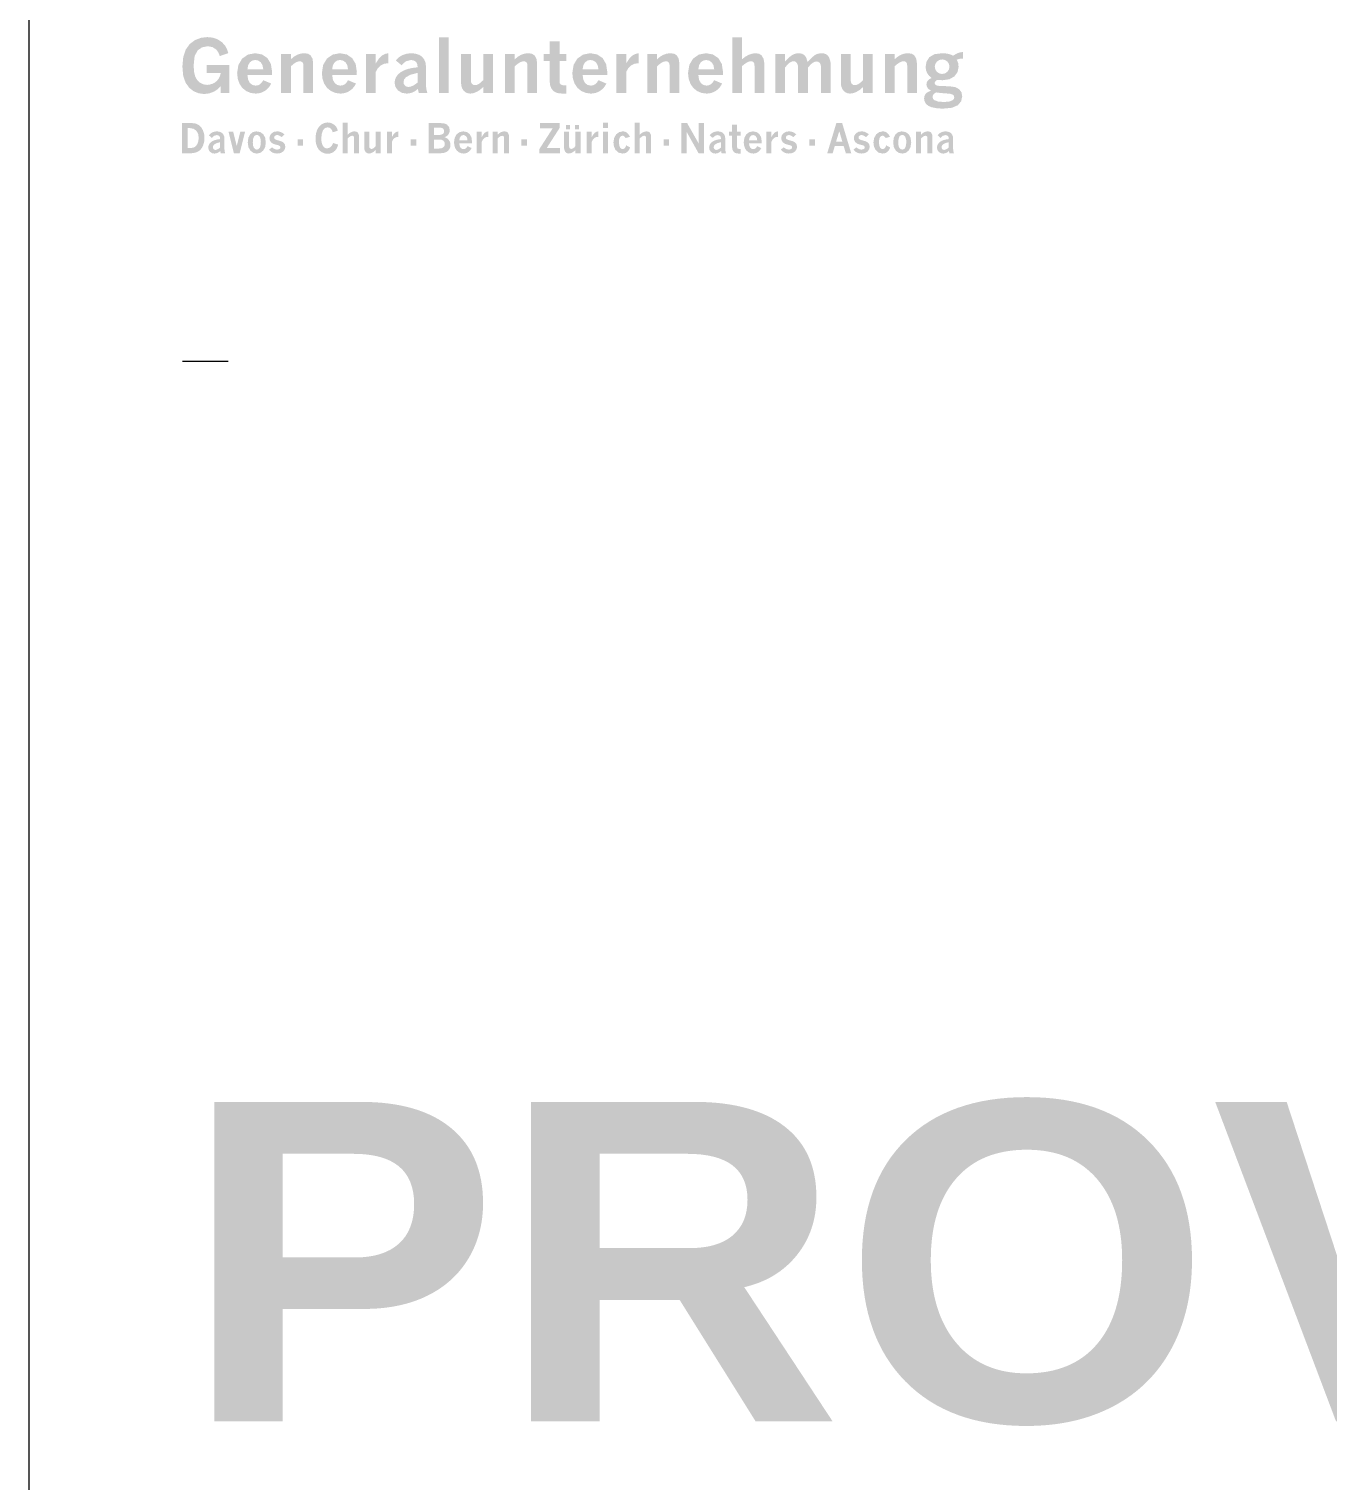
# Model space of a CAD drawing. Header units: metres. Extents: x 2.1 to 55.1, y 135.2 to 164.9.
# Drawn here: x 13.051 to 16.608, y 156.975 to 160.95 of the extents above; entities that cross this region are included whole.
import ezdxf

# ---------------------------------------------------------------- set-up
doc = ezdxf.new("R2010")
doc.units = ezdxf.units.M
doc.linetypes.add('AUSGEZOGEN', pattern=[0])
doc.linetypes.add('VERDECKT', pattern=[9.525, 6.35, -3.175])
doc.layers.add('XR$1$Hilfskonstruktion', color=180, linetype='VERDECKT', lineweight=13)
doc.layers.add('XR$1$Plankopf', color=7, linetype='AUSGEZOGEN', lineweight=13)
doc.styles.add('Arial Black', font='ariblk.ttf')

# ---------------------------------------------------------------- blocks, each defined once
blk = doc.blocks.new('COMPLEXOBJECT_17')
at = {"layer": 'XR$1$Plankopf', "lineweight": 13, "true_color": 0x000000, "transparency": 33554687}
h = blk.add_hatch(color=18, dxfattribs=at)
h.paths.add_polyline_path([(13.67, 160.8839), (13.6504, 160.8802), (13.6346, 160.8692), (13.6243, 160.852), (13.6208, 160.8298), (13.6224, 160.8143), (13.6272, 160.8004), (13.635, 160.7888), (13.6457, 160.7803), (13.6581, 160.7751), (13.6712, 160.7734), (13.6779, 160.7738), (13.6844, 160.7751), (13.6906, 160.7774), (13.6966, 160.7806), (13.7023, 160.7849), (13.7074, 160.7901), (13.7106, 160.7947), (13.7142, 160.8008), (13.6923, 160.8101), (13.6883, 160.8037), (13.6836, 160.799), (13.678, 160.7962), (13.6714, 160.7952), (13.6628, 160.797), (13.6558, 160.8023), (13.651, 160.8112), (13.6491, 160.8239), (13.7162, 160.8239), (13.7165, 160.8292), (13.7165, 160.8331), (13.7133, 160.8544), (13.7038, 160.8705), (13.689, 160.8805)])
h.paths.add_polyline_path([(13.7968, 160.8611), (13.7999, 160.859), (13.8018, 160.8553), (13.8024, 160.8496), (13.8024, 160.7751), (13.829, 160.7751), (13.829, 160.8565), (13.8273, 160.8687), (13.822, 160.878), (13.8151, 160.8824), (13.8048, 160.8839), (13.7945, 160.8828), (13.7852, 160.8796), (13.7765, 160.8745), (13.7681, 160.8674), (13.7681, 160.882), (13.7413, 160.882), (13.7413, 160.7751), (13.7681, 160.7751), (13.7681, 160.8482), (13.7759, 160.8549), (13.7822, 160.859), (13.7876, 160.8611), (13.7927, 160.8618)])
h.paths.add_polyline_path([(13.9157, 160.799), (13.9101, 160.7962), (13.9035, 160.7952), (13.8949, 160.797), (13.8879, 160.8023), (13.8831, 160.8112), (13.8811, 160.8239), (13.9483, 160.8239), (13.9485, 160.8292), (13.9486, 160.8331), (13.9454, 160.8544), (13.9359, 160.8705), (13.9211, 160.8805), (13.9021, 160.8839), (13.8825, 160.8802), (13.8667, 160.8692), (13.8564, 160.852), (13.8529, 160.8298), (13.8545, 160.8143), (13.8593, 160.8004), (13.8671, 160.7888), (13.8778, 160.7803), (13.8902, 160.7751), (13.9033, 160.7734), (13.91, 160.7738), (13.9165, 160.7751), (13.9227, 160.7774), (13.9287, 160.7806), (13.9344, 160.7849), (13.9395, 160.7901), (13.9427, 160.7947), (13.9463, 160.8008), (13.9244, 160.8101), (13.9204, 160.8037)])
h.paths.add_polyline_path([(14.0138, 160.8503), (14.0229, 160.8549), (14.0325, 160.8564), (14.0349, 160.8564), (14.0349, 160.8839), (14.0258, 160.882), (14.0175, 160.8775), (14.0093, 160.8693), (14.0005, 160.8564), (14.0005, 160.882), (13.9736, 160.882), (13.9736, 160.7751), (14.0005, 160.7751), (14.0005, 160.8328), (14.0061, 160.8428)])
h.paths.add_polyline_path([(14.0563, 160.8189), (14.0531, 160.8111), (14.052, 160.8029), (14.0543, 160.7916), (14.0613, 160.782), (14.0718, 160.7755), (14.0849, 160.7733), (14.093, 160.7741), (14.1009, 160.7765), (14.1085, 160.7805), (14.1158, 160.7861), (14.1168, 160.7806), (14.1183, 160.7751), (14.1417, 160.7751), (14.1404, 160.7797), (14.1391, 160.7857), (14.1383, 160.7919), (14.138, 160.7971), (14.138, 160.8469), (14.1367, 160.8582), (14.1327, 160.8674), (14.1269, 160.8745), (14.1202, 160.8792), (14.1095, 160.8827), (14.0973, 160.8839), (14.0852, 160.8826), (14.0738, 160.8789), (14.0636, 160.8728), (14.055, 160.8645), (14.0709, 160.851), (14.0826, 160.8617), (14.0968, 160.8652), (14.1027, 160.8646), (14.1076, 160.8626), (14.1113, 160.8594), (14.1137, 160.8552), (14.1146, 160.8513), (14.1149, 160.8454), (14.1006, 160.8435), (14.0895, 160.8411), (14.0781, 160.8371), (14.0688, 160.832), (14.0615, 160.8259)])
h.paths.add_polyline_path([(14.2004, 160.7751), (14.2004, 160.9274), (14.1736, 160.9274), (14.1736, 160.7751)])
h.paths.add_polyline_path([(14.261, 160.8087), (14.261, 160.882), (14.2339, 160.882), (14.2339, 160.8033), (14.2348, 160.7941), (14.2376, 160.7864), (14.2419, 160.7805), (14.2471, 160.7765), (14.2531, 160.7741), (14.2594, 160.7734), (14.2671, 160.7744), (14.276, 160.7776), (14.2854, 160.7832), (14.2946, 160.7912), (14.2946, 160.7751), (14.3215, 160.7751), (14.3215, 160.882), (14.2946, 160.882), (14.2946, 160.8101), (14.2877, 160.8035), (14.282, 160.7994), (14.2769, 160.7972), (14.2719, 160.7965), (14.2676, 160.7973), (14.2641, 160.7998), (14.2617, 160.8037)])
h.paths.add_polyline_path([(14.41, 160.8611), (14.4131, 160.859), (14.415, 160.8553), (14.4156, 160.8496), (14.4156, 160.7751), (14.4422, 160.7751), (14.4422, 160.8565), (14.4405, 160.8687), (14.4352, 160.878), (14.4283, 160.8824), (14.418, 160.8839), (14.4077, 160.8828), (14.3984, 160.8796), (14.3897, 160.8745), (14.3812, 160.8674), (14.3812, 160.882), (14.3545, 160.882), (14.3545, 160.7751), (14.3812, 160.7751), (14.3812, 160.8482), (14.3891, 160.8549), (14.3954, 160.859), (14.4008, 160.8611), (14.4059, 160.8618)])
h.paths.add_polyline_path([(14.4768, 160.9165), (14.4768, 160.882), (14.4606, 160.882), (14.4606, 160.8626), (14.4768, 160.8626), (14.4768, 160.8055), (14.4779, 160.7961), (14.4812, 160.7878), (14.4863, 160.7811), (14.4929, 160.7766), (14.5016, 160.7741), (14.5128, 160.7733), (14.5154, 160.7733), (14.5222, 160.7735), (14.5222, 160.7955), (14.5124, 160.7964), (14.5069, 160.7984), (14.5044, 160.8014), (14.5036, 160.8055), (14.5036, 160.8626), (14.5222, 160.8626), (14.5222, 160.882), (14.5036, 160.882), (14.5036, 160.9165)])
h.paths.add_polyline_path([(14.5636, 160.7803), (14.576, 160.7751), (14.5891, 160.7734), (14.5958, 160.7738), (14.6023, 160.7751), (14.6085, 160.7774), (14.6145, 160.7806), (14.6202, 160.7849), (14.6253, 160.7901), (14.6285, 160.7947), (14.6321, 160.8008), (14.6102, 160.8101), (14.6062, 160.8037), (14.6015, 160.799), (14.5959, 160.7962), (14.5893, 160.7952), (14.5806, 160.797), (14.5736, 160.8023), (14.5689, 160.8112), (14.5669, 160.8239), (14.6341, 160.8239), (14.6343, 160.8292), (14.6344, 160.8331), (14.6312, 160.8544), (14.6217, 160.8705), (14.6069, 160.8805), (14.5879, 160.8839), (14.5683, 160.8802), (14.5525, 160.8692), (14.5422, 160.852), (14.5387, 160.8298), (14.5403, 160.8143), (14.5451, 160.8004), (14.5529, 160.7888)])
h.paths.add_polyline_path([(14.6996, 160.8503), (14.7087, 160.8549), (14.7183, 160.8564), (14.7207, 160.8564), (14.7207, 160.8839), (14.7116, 160.882), (14.7033, 160.8775), (14.6951, 160.8693), (14.6863, 160.8564), (14.6863, 160.882), (14.6594, 160.882), (14.6594, 160.7751), (14.6863, 160.7751), (14.6863, 160.8328), (14.6919, 160.8428)])
h.paths.add_polyline_path([(14.8051, 160.8496), (14.8051, 160.7751), (14.8317, 160.7751), (14.8317, 160.8565), (14.83, 160.8687), (14.8248, 160.878), (14.8178, 160.8824), (14.8075, 160.8839), (14.7973, 160.8828), (14.788, 160.8796), (14.7792, 160.8745), (14.7708, 160.8674), (14.7708, 160.882), (14.744, 160.882), (14.744, 160.7751), (14.7708, 160.7751), (14.7708, 160.8482), (14.7787, 160.8549), (14.785, 160.859), (14.7903, 160.8611), (14.7954, 160.8618), (14.7996, 160.8611), (14.8026, 160.859), (14.8045, 160.8553)])
h.paths.add_polyline_path([(14.9127, 160.7738), (14.9192, 160.7751), (14.9254, 160.7774), (14.9314, 160.7806), (14.9371, 160.7849), (14.9422, 160.7901), (14.9454, 160.7947), (14.949, 160.8008), (14.9272, 160.8101), (14.9231, 160.8037), (14.9184, 160.799), (14.9128, 160.7962), (14.9062, 160.7952), (14.8976, 160.797), (14.8906, 160.8023), (14.8858, 160.8112), (14.8839, 160.8239), (14.951, 160.8239), (14.9513, 160.8292), (14.9513, 160.8331), (14.9481, 160.8544), (14.9386, 160.8705), (14.9238, 160.8805), (14.9048, 160.8839), (14.8852, 160.8802), (14.8695, 160.8692), (14.8591, 160.852), (14.8556, 160.8298), (14.8572, 160.8143), (14.862, 160.8004), (14.8699, 160.7888), (14.8805, 160.7803), (14.8929, 160.7751), (14.906, 160.7734)])
h.paths.add_polyline_path([(15.032, 160.8613), (15.035, 160.8591), (15.037, 160.8554), (15.0376, 160.8501), (15.0376, 160.7751), (15.0644, 160.7751), (15.0644, 160.8567), (15.0626, 160.8684), (15.0571, 160.8778), (15.0504, 160.8823), (15.0408, 160.8839), (15.0316, 160.8828), (15.0223, 160.8798), (15.0129, 160.8747), (15.0035, 160.8675), (15.0035, 160.9274), (14.9767, 160.9274), (14.9767, 160.7751), (15.0035, 160.7751), (15.0035, 160.8486), (15.0107, 160.8545), (15.0172, 160.8587), (15.023, 160.8612), (15.0281, 160.862)])
h.paths.add_polyline_path([(15.1975, 160.8581), (15.2026, 160.8605), (15.2074, 160.8613), (15.2126, 160.8603), (15.2166, 160.8572), (15.2191, 160.8517), (15.2199, 160.8432), (15.2199, 160.7751), (15.2466, 160.7751), (15.2466, 160.8475), (15.2455, 160.8614), (15.2422, 160.8716), (15.2386, 160.8771), (15.2341, 160.8809), (15.2284, 160.8831), (15.2209, 160.8839), (15.212, 160.8828), (15.2042, 160.8797), (15.1953, 160.8728), (15.1829, 160.86), (15.1794, 160.8714), (15.1744, 160.8787), (15.1675, 160.8826), (15.1582, 160.8839), (15.1494, 160.8827), (15.141, 160.8791), (15.1319, 160.8722), (15.1212, 160.861), (15.1212, 160.882), (15.0943, 160.882), (15.0943, 160.7751), (15.1212, 160.7751), (15.1212, 160.8445), (15.1274, 160.8523), (15.1334, 160.8577), (15.1393, 160.861), (15.1452, 160.8621), (15.1497, 160.8609), (15.1536, 160.8575), (15.1562, 160.8513), (15.1571, 160.842), (15.1571, 160.7751), (15.1838, 160.7751), (15.1838, 160.8445), (15.1916, 160.8531)])
h.paths.add_polyline_path([(15.2741, 160.882), (15.2741, 160.8033), (15.275, 160.7941), (15.2778, 160.7864), (15.2821, 160.7805), (15.2873, 160.7765), (15.2933, 160.7741), (15.2996, 160.7734), (15.3073, 160.7744), (15.3162, 160.7776), (15.3256, 160.7832), (15.3348, 160.7912), (15.3348, 160.7751), (15.3616, 160.7751), (15.3616, 160.882), (15.3348, 160.882), (15.3348, 160.8101), (15.3279, 160.8035), (15.3222, 160.7994), (15.3171, 160.7972), (15.3121, 160.7965), (15.3078, 160.7973), (15.3043, 160.7998), (15.3019, 160.8037), (15.3012, 160.8087), (15.3012, 160.882)])
h.paths.add_polyline_path([(15.4824, 160.8565), (15.4806, 160.8687), (15.4754, 160.878), (15.4685, 160.8824), (15.4581, 160.8839), (15.4479, 160.8828), (15.4386, 160.8796), (15.4299, 160.8745), (15.4214, 160.8674), (15.4214, 160.882), (15.3946, 160.882), (15.3946, 160.7751), (15.4214, 160.7751), (15.4214, 160.8482), (15.4293, 160.8549), (15.4356, 160.859), (15.441, 160.8611), (15.4461, 160.8618), (15.4502, 160.8611), (15.4533, 160.859), (15.4552, 160.8553), (15.4558, 160.8496), (15.4558, 160.7751), (15.4824, 160.7751)])
h.paths.add_polyline_path([(15.5165, 160.8731), (15.5088, 160.8612), (15.5062, 160.8468), (15.5072, 160.8376), (15.5104, 160.8294), (15.5156, 160.8222), (15.5228, 160.816), (15.5165, 160.8129), (15.512, 160.8088), (15.5094, 160.8039), (15.5085, 160.7986), (15.5093, 160.7933), (15.5116, 160.7888), (15.5156, 160.7848), (15.5213, 160.7813), (15.5125, 160.7779), (15.5065, 160.7731), (15.5031, 160.7671), (15.502, 160.7599), (15.5033, 160.7523), (15.507, 160.7456), (15.513, 160.7402), (15.5213, 160.7364), (15.5363, 160.7332), (15.5533, 160.7321), (15.5783, 160.7345), (15.5946, 160.7416), (15.6035, 160.7524), (15.6064, 160.7658), (15.6044, 160.7767), (15.5983, 160.7852), (15.5877, 160.791), (15.5725, 160.7933), (15.545, 160.7943), (15.5382, 160.795), (15.534, 160.7968), (15.5318, 160.7993), (15.5311, 160.8023), (15.5316, 160.8047), (15.5329, 160.807), (15.5351, 160.8091), (15.5381, 160.811), (15.5457, 160.8103), (15.5527, 160.81), (15.5713, 160.8126), (15.5851, 160.8205), (15.5937, 160.8323), (15.5965, 160.847), (15.5953, 160.8571), (15.5915, 160.866), (15.5973, 160.8683), (15.6034, 160.8691), (15.6085, 160.8691), (15.6085, 160.8869), (15.606, 160.8869), (15.6013, 160.8863), (15.5953, 160.8846), (15.5885, 160.8816), (15.5814, 160.8769), (15.5753, 160.88), (15.5683, 160.8821), (15.5603, 160.8834), (15.5514, 160.8839), (15.5304, 160.8812)])
h.paths.add_polyline_path([(13.4909, 160.9091), (13.4801, 160.8938), (13.4732, 160.8734), (13.4709, 160.8472), (13.4731, 160.8223), (13.4796, 160.8032), (13.4896, 160.7893), (13.502, 160.7796), (13.516, 160.7741), (13.5306, 160.7722), (13.5447, 160.7739), (13.5579, 160.779), (13.567, 160.7849), (13.5759, 160.7935), (13.5759, 160.7751), (13.5994, 160.7751), (13.5994, 160.8518), (13.537, 160.8518), (13.537, 160.8294), (13.5759, 160.8294), (13.5741, 160.8225), (13.5719, 160.8171), (13.5691, 160.8126), (13.5652, 160.808), (13.5599, 160.8038), (13.5533, 160.8003), (13.5459, 160.798), (13.5384, 160.7972), (13.5286, 160.7986), (13.5195, 160.8029), (13.5117, 160.8098), (13.5062, 160.8194), (13.5028, 160.8326), (13.5017, 160.8508), (13.5044, 160.8758), (13.5125, 160.8917), (13.5249, 160.9001), (13.5402, 160.903), (13.553, 160.9008), (13.5632, 160.8944), (13.5689, 160.8868), (13.5734, 160.8761), (13.5966, 160.8842), (13.5929, 160.8954), (13.5883, 160.904), (13.5794, 160.914), (13.5681, 160.9216), (13.5545, 160.9265), (13.539, 160.9281), (13.5215, 160.926), (13.5051, 160.9197)])
h.paths.add_polyline_path([(13.4978, 160.6926), (13.4701, 160.6926), (13.4701, 160.6101), (13.4954, 160.6101), (13.5022, 160.6107), (13.5086, 160.6124), (13.5143, 160.615), (13.5189, 160.6182), (13.5239, 160.6242), (13.5279, 160.6322), (13.5305, 160.6416), (13.5314, 160.6521), (13.5304, 160.6628), (13.5273, 160.6727), (13.5223, 160.6812), (13.5155, 160.6874), (13.5072, 160.6913)])
h.paths.add_polyline_path([(13.5478, 160.6639), (13.5433, 160.6593), (13.5515, 160.6519), (13.5576, 160.6577), (13.5649, 160.6597), (13.5679, 160.6593), (13.5704, 160.6582), (13.5723, 160.6565), (13.5735, 160.6542), (13.574, 160.652), (13.5741, 160.6488), (13.5668, 160.6477), (13.5611, 160.6464), (13.5552, 160.6442), (13.5504, 160.6414), (13.5467, 160.6381), (13.544, 160.6342), (13.5423, 160.6299), (13.5418, 160.6254), (13.543, 160.6192), (13.5466, 160.6139), (13.552, 160.6103), (13.5587, 160.6091), (13.5629, 160.6096), (13.5669, 160.6109), (13.5708, 160.6131), (13.5746, 160.6162), (13.5751, 160.6131), (13.5759, 160.6101), (13.5879, 160.6101), (13.5872, 160.6127), (13.5866, 160.616), (13.5862, 160.6194), (13.586, 160.6222), (13.586, 160.6496), (13.5854, 160.6558), (13.5833, 160.6609), (13.5803, 160.6648), (13.5769, 160.6674), (13.5714, 160.6693), (13.5651, 160.6699), (13.5589, 160.6693), (13.553, 160.6672)])
h.paths.add_polyline_path([(13.6118, 160.6101), (13.6277, 160.6101), (13.6424, 160.6689), (13.6294, 160.6689), (13.6197, 160.6299), (13.6101, 160.6689), (13.5973, 160.6689)])
h.paths.add_polyline_path([(13.6566, 160.6621), (13.6516, 160.6526), (13.6499, 160.6398), (13.6518, 160.6264), (13.6574, 160.6168), (13.6654, 160.611), (13.6748, 160.6091), (13.6844, 160.6112), (13.6923, 160.6173), (13.6975, 160.627), (13.6993, 160.6399), (13.6975, 160.6527), (13.6923, 160.6621), (13.6841, 160.668), (13.6733, 160.6699), (13.6641, 160.668)])
h.paths.add_polyline_path([(13.7452, 160.6657), (13.7403, 160.6682), (13.7354, 160.6695), (13.7302, 160.6699), (13.7217, 160.6686), (13.715, 160.6644), (13.7107, 160.6584), (13.7093, 160.6517), (13.7104, 160.6453), (13.7137, 160.64), (13.7197, 160.6358), (13.7289, 160.633), (13.7342, 160.6317), (13.7373, 160.63), (13.7388, 160.6281), (13.7393, 160.626), (13.7387, 160.6238), (13.7371, 160.6219), (13.7343, 160.6205), (13.7304, 160.6201), (13.7269, 160.6204), (13.7236, 160.6214), (13.7202, 160.6233), (13.7163, 160.6261), (13.708, 160.6198), (13.713, 160.615), (13.7182, 160.6117), (13.7238, 160.6098), (13.7302, 160.6092), (13.7399, 160.6105), (13.747, 160.6147), (13.7513, 160.6208), (13.7528, 160.628), (13.7514, 160.6346), (13.7472, 160.6397), (13.7417, 160.6427), (13.7331, 160.6452), (13.7272, 160.647), (13.724, 160.6488), (13.7226, 160.6507), (13.7221, 160.653), (13.7227, 160.6555), (13.7244, 160.6577), (13.727, 160.6593), (13.7303, 160.6598), (13.7325, 160.6596), (13.7347, 160.659), (13.7377, 160.6574), (13.7426, 160.6544), (13.7506, 160.6616)])
h.paths.add_polyline_path([(13.7867, 160.6306), (13.8016, 160.6306), (13.8016, 160.6485), (13.7867, 160.6485)])
h.paths.add_polyline_path([(13.8355, 160.6499), (13.8365, 160.6379), (13.8396, 160.6276), (13.8447, 160.6192), (13.8518, 160.6133), (13.86, 160.6097), (13.8685, 160.6085), (13.8763, 160.6095), (13.8831, 160.6123), (13.8887, 160.6168), (13.8933, 160.6227), (13.8955, 160.6275), (13.8973, 160.6338), (13.8835, 160.638), (13.8811, 160.6324), (13.878, 160.6282), (13.8727, 160.6245), (13.8667, 160.6233), (13.8627, 160.6241), (13.859, 160.6263), (13.8558, 160.6302), (13.8533, 160.6358), (13.8518, 160.6428), (13.8513, 160.6507), (13.8524, 160.6629), (13.8557, 160.6726), (13.861, 160.6789), (13.8681, 160.6809), (13.8731, 160.6801), (13.8773, 160.6775), (13.8805, 160.6733), (13.8826, 160.6674), (13.8966, 160.6717), (13.8946, 160.6777), (13.8921, 160.6823), (13.8874, 160.6874), (13.8817, 160.6911), (13.8754, 160.6935), (13.8689, 160.6943), (13.8602, 160.693), (13.852, 160.6891), (13.8449, 160.6827), (13.8397, 160.6737), (13.8365, 160.6626)])
h.paths.add_polyline_path([(13.9362, 160.6579), (13.9381, 160.6575), (13.9397, 160.6563), (13.9407, 160.6543), (13.941, 160.6514), (13.941, 160.6101), (13.9548, 160.6101), (13.9548, 160.655), (13.9539, 160.6615), (13.9511, 160.6666), (13.9476, 160.6691), (13.9427, 160.6699), (13.9379, 160.6694), (13.9331, 160.6677), (13.9283, 160.6649), (13.9235, 160.6609), (13.9235, 160.6939), (13.9097, 160.6939), (13.9097, 160.6101), (13.9235, 160.6101), (13.9235, 160.6505), (13.9272, 160.6538), (13.9305, 160.6561), (13.9335, 160.6575)])
h.paths.add_polyline_path([(14.0517, 160.6515), (14.0564, 160.654), (14.0613, 160.6548), (14.0626, 160.6548), (14.0626, 160.6699), (14.0579, 160.6689), (14.0536, 160.6665), (14.0494, 160.662), (14.0449, 160.6548), (14.0449, 160.6689), (14.031, 160.6689), (14.031, 160.6101), (14.0449, 160.6101), (14.0449, 160.6418), (14.0478, 160.6474)])
h.paths.add_polyline_path([(13.9844, 160.6237), (13.9832, 160.6258), (13.9828, 160.6286), (13.9828, 160.6689), (13.9689, 160.6689), (13.9689, 160.6256), (13.9694, 160.6206), (13.9708, 160.6163), (13.973, 160.6131), (13.9757, 160.6109), (13.9788, 160.6096), (13.982, 160.6092), (13.986, 160.6098), (13.9905, 160.6115), (13.9954, 160.6146), (14.0001, 160.619), (14.0001, 160.6101), (14.0139, 160.6101), (14.0139, 160.6689), (14.0001, 160.6689), (14.0001, 160.6294), (13.9966, 160.6257), (13.9937, 160.6235), (13.991, 160.6223), (13.9885, 160.6219), (13.9862, 160.6224)])
h.paths.add_polyline_path([(14.0964, 160.6485), (14.0964, 160.6306), (14.1114, 160.6306), (14.1114, 160.6485)])
h.paths.add_polyline_path([(14.2046, 160.6376), (14.203, 160.6422), (14.2004, 160.6464), (14.1969, 160.6499), (14.1935, 160.6521), (14.1888, 160.6539), (14.1943, 160.6566), (14.1983, 160.6599), (14.2019, 160.6658), (14.2031, 160.673), (14.2011, 160.6821), (14.1951, 160.6888), (14.1879, 160.6917), (14.1778, 160.6926), (14.1453, 160.6926), (14.1453, 160.6101), (14.1789, 160.6101), (14.1872, 160.611), (14.1938, 160.6134), (14.1989, 160.6172), (14.2024, 160.622), (14.2045, 160.6273), (14.2051, 160.6328)])
h.paths.add_polyline_path([(14.2293, 160.6369), (14.2639, 160.6369), (14.264, 160.6399), (14.264, 160.642), (14.2624, 160.6538), (14.2575, 160.6626), (14.2499, 160.6681), (14.2401, 160.6699), (14.23, 160.6679), (14.2219, 160.6619), (14.2166, 160.6524), (14.2148, 160.6402), (14.2156, 160.6317), (14.2181, 160.624), (14.2221, 160.6176), (14.2276, 160.613), (14.234, 160.6101), (14.2407, 160.6092), (14.2442, 160.6094), (14.2475, 160.6101), (14.2507, 160.6114), (14.2538, 160.6132), (14.2567, 160.6155), (14.2594, 160.6184), (14.261, 160.6209), (14.2629, 160.6243), (14.2516, 160.6294), (14.2495, 160.6258), (14.2471, 160.6233), (14.2443, 160.6217), (14.2408, 160.6212), (14.2364, 160.6222), (14.2328, 160.6251), (14.2303, 160.63)])
h.paths.add_polyline_path([(14.3072, 160.6548), (14.3084, 160.6548), (14.3084, 160.6699), (14.3038, 160.6689), (14.2995, 160.6665), (14.2953, 160.662), (14.2908, 160.6548), (14.2908, 160.6689), (14.2769, 160.6689), (14.2769, 160.6101), (14.2908, 160.6101), (14.2908, 160.6418), (14.2936, 160.6474), (14.2976, 160.6515), (14.3022, 160.654)])
h.paths.add_polyline_path([(14.349, 160.6574), (14.3506, 160.6563), (14.3515, 160.6542), (14.3519, 160.6511), (14.3519, 160.6101), (14.3655, 160.6101), (14.3655, 160.6549), (14.3646, 160.6616), (14.362, 160.6667), (14.3584, 160.6691), (14.3531, 160.6699), (14.3478, 160.6694), (14.343, 160.6676), (14.3385, 160.6648), (14.3342, 160.6609), (14.3342, 160.6689), (14.3204, 160.6689), (14.3204, 160.6101), (14.3342, 160.6101), (14.3342, 160.6503), (14.3382, 160.654), (14.3415, 160.6563), (14.3442, 160.6574), (14.3469, 160.6578)])
h.paths.add_polyline_path([(14.4144, 160.6306), (14.4144, 160.6485), (14.3994, 160.6485), (14.3994, 160.6306)])
h.paths.add_polyline_path([(14.4851, 160.6785), (14.4483, 160.6212), (14.4483, 160.6101), (14.5052, 160.6101), (14.5052, 160.6244), (14.4687, 160.6244), (14.5043, 160.6799), (14.5043, 160.6926), (14.4501, 160.6926), (14.4501, 160.6785)])
h.paths.add_polyline_path([(14.5292, 160.6092), (14.5332, 160.6098), (14.5378, 160.6115), (14.5426, 160.6146), (14.5473, 160.619), (14.5473, 160.6101), (14.5611, 160.6101), (14.5611, 160.6689), (14.5473, 160.6689), (14.5473, 160.6294), (14.5438, 160.6257), (14.5409, 160.6235), (14.5382, 160.6223), (14.5357, 160.6219), (14.5334, 160.6224), (14.5316, 160.6237), (14.5304, 160.6258), (14.53, 160.6286), (14.53, 160.6689), (14.5161, 160.6689), (14.5161, 160.6256), (14.5166, 160.6206), (14.518, 160.6163), (14.5202, 160.6131), (14.5229, 160.6109), (14.526, 160.6096)])
h.paths.add_polyline_path([(14.5217, 160.6755), (14.5326, 160.6755), (14.5326, 160.6871), (14.5217, 160.6871)])
h.paths.add_polyline_path([(14.5566, 160.6871), (14.5458, 160.6871), (14.5458, 160.6755), (14.5566, 160.6755)])
h.paths.add_polyline_path([(14.6098, 160.6548), (14.6098, 160.6699), (14.6051, 160.6689), (14.6008, 160.6665), (14.5966, 160.662), (14.5921, 160.6548), (14.5921, 160.6689), (14.5782, 160.6689), (14.5782, 160.6101), (14.5921, 160.6101), (14.5921, 160.6418), (14.595, 160.6474), (14.5989, 160.6515), (14.6036, 160.654), (14.6085, 160.6548)])
h.paths.add_polyline_path([(14.6367, 160.6689), (14.6231, 160.6689), (14.6231, 160.6101), (14.6367, 160.6101)])
h.paths.add_polyline_path([(14.6231, 160.6939), (14.6231, 160.6791), (14.6367, 160.6791), (14.6367, 160.6939)])
h.paths.add_polyline_path([(14.6531, 160.6517), (14.6513, 160.6393), (14.6526, 160.6285), (14.6568, 160.6194), (14.6651, 160.6117), (14.6761, 160.6092), (14.6814, 160.6097), (14.686, 160.6114), (14.6898, 160.6142), (14.6931, 160.6179), (14.695, 160.6212), (14.697, 160.6259), (14.6863, 160.6317), (14.6845, 160.6271), (14.6822, 160.6239), (14.6795, 160.6221), (14.6766, 160.6215), (14.6738, 160.622), (14.6713, 160.6235), (14.6693, 160.626), (14.6679, 160.6294), (14.6668, 160.6351), (14.6664, 160.6415), (14.6671, 160.649), (14.6693, 160.6541), (14.6724, 160.6571), (14.6761, 160.6581), (14.6786, 160.6577), (14.6807, 160.6566), (14.6827, 160.6546), (14.6847, 160.6516), (14.6964, 160.6549), (14.6942, 160.6593), (14.6921, 160.6624), (14.689, 160.6656), (14.6855, 160.6679), (14.6814, 160.6694), (14.6766, 160.6699), (14.6668, 160.6678), (14.6586, 160.6615)])
h.paths.add_polyline_path([(14.7232, 160.6609), (14.7232, 160.6939), (14.7094, 160.6939), (14.7094, 160.6101), (14.7232, 160.6101), (14.7232, 160.6505), (14.7269, 160.6538), (14.7302, 160.6561), (14.7332, 160.6575), (14.7358, 160.6579), (14.7378, 160.6575), (14.7394, 160.6563), (14.7404, 160.6543), (14.7407, 160.6514), (14.7407, 160.6101), (14.7545, 160.6101), (14.7545, 160.655), (14.7536, 160.6615), (14.7508, 160.6666), (14.7473, 160.6691), (14.7424, 160.6699), (14.7376, 160.6694), (14.7328, 160.6677), (14.728, 160.6649)])
h.paths.add_polyline_path([(14.7884, 160.6306), (14.8033, 160.6306), (14.8033, 160.6485), (14.7884, 160.6485)])
h.paths.add_polyline_path([(15.1881, 160.6306), (15.203, 160.6306), (15.203, 160.6485), (15.1881, 160.6485)])
h.paths.add_polyline_path([(15.2877, 160.6101), (15.3025, 160.6101), (15.2776, 160.6926), (15.2617, 160.6926), (15.2369, 160.6101), (15.2517, 160.6101), (15.2575, 160.6295), (15.2819, 160.6295)])
h.paths.add_polyline_path([(15.3381, 160.6574), (15.3429, 160.6544), (15.3509, 160.6616), (15.3456, 160.6657), (15.3406, 160.6682), (15.3357, 160.6695), (15.3305, 160.6699), (15.322, 160.6686), (15.3154, 160.6644), (15.311, 160.6584), (15.3096, 160.6517), (15.3107, 160.6453), (15.314, 160.64), (15.32, 160.6358), (15.3292, 160.633), (15.3345, 160.6317), (15.3376, 160.63), (15.3391, 160.6281), (15.3396, 160.626), (15.339, 160.6238), (15.3374, 160.6219), (15.3346, 160.6205), (15.3307, 160.6201), (15.3273, 160.6204), (15.324, 160.6214), (15.3205, 160.6233), (15.3166, 160.6261), (15.3083, 160.6198), (15.3133, 160.615), (15.3185, 160.6117), (15.3241, 160.6098), (15.3305, 160.6092), (15.3402, 160.6105), (15.3473, 160.6147), (15.3517, 160.6208), (15.3531, 160.628), (15.3517, 160.6346), (15.3475, 160.6397), (15.342, 160.6427), (15.3334, 160.6452), (15.3275, 160.647), (15.3243, 160.6488), (15.3229, 160.6507), (15.3224, 160.653), (15.323, 160.6555), (15.3247, 160.6577), (15.3273, 160.6593), (15.3306, 160.6598), (15.3328, 160.6596), (15.335, 160.659)])
h.paths.add_polyline_path([(15.4011, 160.6656), (15.3976, 160.6679), (15.3935, 160.6694), (15.3887, 160.6699), (15.3788, 160.6678), (15.3707, 160.6615), (15.3652, 160.6517), (15.3633, 160.6393), (15.3647, 160.6285), (15.3689, 160.6194), (15.3772, 160.6117), (15.3882, 160.6092), (15.3935, 160.6097), (15.3981, 160.6114), (15.4019, 160.6142), (15.4052, 160.6179), (15.4071, 160.6212), (15.4091, 160.6259), (15.3983, 160.6317), (15.3966, 160.6271), (15.3943, 160.6239), (15.3916, 160.6221), (15.3887, 160.6215), (15.3859, 160.622), (15.3834, 160.6235), (15.3814, 160.626), (15.38, 160.6294), (15.3789, 160.6351), (15.3785, 160.6415), (15.3792, 160.649), (15.3813, 160.6541), (15.3845, 160.6571), (15.3882, 160.6581), (15.3907, 160.6577), (15.3928, 160.6566), (15.3948, 160.6546), (15.3968, 160.6516), (15.4085, 160.6549), (15.4063, 160.6593), (15.4042, 160.6624)])
h.paths.add_polyline_path([(15.4241, 160.6621), (15.4191, 160.6526), (15.4174, 160.6398), (15.4193, 160.6264), (15.4248, 160.6168), (15.4329, 160.611), (15.4423, 160.6091), (15.4519, 160.6112), (15.4598, 160.6173), (15.465, 160.627), (15.4667, 160.6399), (15.465, 160.6527), (15.4598, 160.6621), (15.4516, 160.668), (15.4408, 160.6699), (15.4316, 160.668)])
h.paths.add_polyline_path([(15.5112, 160.6511), (15.5112, 160.6101), (15.5249, 160.6101), (15.5249, 160.6549), (15.524, 160.6616), (15.5213, 160.6667), (15.5177, 160.6691), (15.5124, 160.6699), (15.5072, 160.6694), (15.5024, 160.6676), (15.4979, 160.6648), (15.4936, 160.6609), (15.4936, 160.6689), (15.4798, 160.6689), (15.4798, 160.6101), (15.4936, 160.6101), (15.4936, 160.6503), (15.4976, 160.654), (15.5008, 160.6563), (15.5036, 160.6574), (15.5062, 160.6578), (15.5084, 160.6574), (15.5099, 160.6563), (15.5109, 160.6542)])
h.paths.add_polyline_path([(15.5634, 160.6593), (15.566, 160.6582), (15.5679, 160.6565), (15.5691, 160.6542), (15.5695, 160.652), (15.5697, 160.6488), (15.5623, 160.6477), (15.5567, 160.6464), (15.5508, 160.6442), (15.546, 160.6414), (15.5422, 160.6381), (15.5395, 160.6342), (15.5379, 160.6299), (15.5373, 160.6254), (15.5385, 160.6192), (15.5421, 160.6139), (15.5475, 160.6103), (15.5543, 160.6091), (15.5584, 160.6096), (15.5625, 160.6109), (15.5664, 160.6131), (15.5701, 160.6162), (15.5707, 160.6131), (15.5714, 160.6101), (15.5835, 160.6101), (15.5828, 160.6127), (15.5822, 160.616), (15.5817, 160.6194), (15.5816, 160.6222), (15.5816, 160.6496), (15.5809, 160.6558), (15.5789, 160.6609), (15.5759, 160.6648), (15.5724, 160.6674), (15.5669, 160.6693), (15.5607, 160.6699), (15.5544, 160.6693), (15.5486, 160.6672), (15.5433, 160.6639), (15.5389, 160.6593), (15.5471, 160.6519), (15.5531, 160.6577), (15.5604, 160.6597)])
h.paths.add_polyline_path([(14.8372, 160.6101), (14.8522, 160.6101), (14.8522, 160.6677), (14.8844, 160.6101), (14.8993, 160.6101), (14.8993, 160.6926), (14.8844, 160.6926), (14.8844, 160.6373), (14.8531, 160.6926), (14.8372, 160.6926)])
h.paths.add_polyline_path([(14.942, 160.6582), (14.9439, 160.6565), (14.9451, 160.6542), (14.9455, 160.652), (14.9457, 160.6488), (14.9384, 160.6477), (14.9327, 160.6464), (14.9268, 160.6442), (14.922, 160.6414), (14.9183, 160.6381), (14.9155, 160.6342), (14.9139, 160.6299), (14.9134, 160.6254), (14.9145, 160.6192), (14.9181, 160.6139), (14.9235, 160.6103), (14.9303, 160.6091), (14.9344, 160.6096), (14.9385, 160.6109), (14.9424, 160.6131), (14.9461, 160.6162), (14.9467, 160.6131), (14.9474, 160.6101), (14.9595, 160.6101), (14.9588, 160.6127), (14.9582, 160.616), (14.9577, 160.6194), (14.9576, 160.6222), (14.9576, 160.6496), (14.9569, 160.6558), (14.9549, 160.6609), (14.9519, 160.6648), (14.9485, 160.6674), (14.943, 160.6693), (14.9367, 160.6699), (14.9304, 160.6693), (14.9246, 160.6672), (14.9193, 160.6639), (14.9149, 160.6593), (14.9231, 160.6519), (14.9291, 160.6577), (14.9364, 160.6597), (14.9395, 160.6593)])
h.paths.add_polyline_path([(14.99, 160.6879), (14.9763, 160.6879), (14.9763, 160.6689), (14.9679, 160.6689), (14.9679, 160.6582), (14.9763, 160.6582), (14.9763, 160.6269), (14.9768, 160.6217), (14.9785, 160.6171), (14.9812, 160.6134), (14.9846, 160.611), (14.989, 160.6096), (14.9948, 160.6091), (14.9961, 160.6091), (14.9996, 160.6092), (14.9996, 160.6214), (14.9946, 160.6218), (14.9918, 160.6229), (14.9905, 160.6246), (14.99, 160.6269), (14.99, 160.6582), (14.9996, 160.6582), (14.9996, 160.6689), (14.99, 160.6689)])
h.paths.add_polyline_path([(15.0273, 160.6101), (15.034, 160.6092), (15.0375, 160.6094), (15.0408, 160.6101), (15.044, 160.6114), (15.0471, 160.6132), (15.05, 160.6155), (15.0526, 160.6184), (15.0543, 160.6209), (15.0561, 160.6243), (15.0449, 160.6294), (15.0428, 160.6258), (15.0404, 160.6233), (15.0375, 160.6217), (15.0341, 160.6212), (15.0297, 160.6222), (15.0261, 160.6251), (15.0236, 160.63), (15.0226, 160.6369), (15.0572, 160.6369), (15.0573, 160.6399), (15.0573, 160.642), (15.0557, 160.6538), (15.0508, 160.6626), (15.0432, 160.6681), (15.0334, 160.6699), (15.0233, 160.6679), (15.0152, 160.6619), (15.0099, 160.6524), (15.0081, 160.6402), (15.0089, 160.6317), (15.0114, 160.624), (15.0154, 160.6176), (15.0209, 160.613)])
h.paths.add_polyline_path([(15.0841, 160.6418), (15.0869, 160.6474), (15.0909, 160.6515), (15.0955, 160.654), (15.1005, 160.6548), (15.1017, 160.6548), (15.1017, 160.6699), (15.0971, 160.6689), (15.0928, 160.6665), (15.0886, 160.662), (15.0841, 160.6548), (15.0841, 160.6689), (15.0702, 160.6689), (15.0702, 160.6101), (15.0841, 160.6101)])
h.paths.add_polyline_path([(15.1317, 160.6598), (15.1339, 160.6596), (15.1361, 160.659), (15.1392, 160.6574), (15.144, 160.6544), (15.152, 160.6616), (15.1467, 160.6657), (15.1417, 160.6682), (15.1368, 160.6695), (15.1316, 160.6699), (15.1231, 160.6686), (15.1165, 160.6644), (15.1121, 160.6584), (15.1107, 160.6517), (15.1118, 160.6453), (15.1151, 160.64), (15.1211, 160.6358), (15.1303, 160.633), (15.1356, 160.6317), (15.1387, 160.63), (15.1402, 160.6281), (15.1407, 160.626), (15.1401, 160.6238), (15.1385, 160.6219), (15.1357, 160.6205), (15.1318, 160.6201), (15.1284, 160.6204), (15.125, 160.6214), (15.1216, 160.6233), (15.1177, 160.6261), (15.1094, 160.6198), (15.1144, 160.615), (15.1196, 160.6117), (15.1252, 160.6098), (15.1316, 160.6092), (15.1413, 160.6105), (15.1484, 160.6147), (15.1527, 160.6208), (15.1542, 160.628), (15.1528, 160.6346), (15.1486, 160.6397), (15.1431, 160.6427), (15.1345, 160.6452), (15.1286, 160.647), (15.1254, 160.6488), (15.124, 160.6507), (15.1235, 160.653), (15.1241, 160.6555), (15.1258, 160.6577), (15.1284, 160.6593)])
h.paths.add_polyline_path([(15.0226, 160.6458), (15.0237, 160.6519), (15.0261, 160.6563), (15.0295, 160.6589), (15.0336, 160.6598), (15.0379, 160.6589), (15.0414, 160.6562), (15.0439, 160.6518), (15.0449, 160.6458)], flags=16)
h.paths.add_polyline_path([(14.9293, 160.6338), (14.9356, 160.6375), (14.9457, 160.6404), (14.9457, 160.6257), (14.942, 160.6228), (14.9387, 160.6208), (14.9356, 160.6196), (14.9329, 160.6191), (14.9301, 160.6197), (14.9279, 160.6213), (14.9264, 160.6236), (14.9259, 160.6266), (14.9267, 160.6304)], flags=16)
h.paths.add_polyline_path([(15.5627, 160.6208), (15.5596, 160.6196), (15.5569, 160.6191), (15.5541, 160.6197), (15.5518, 160.6213), (15.5504, 160.6236), (15.5499, 160.6266), (15.5507, 160.6304), (15.5533, 160.6338), (15.5596, 160.6375), (15.5697, 160.6404), (15.5697, 160.6257), (15.566, 160.6228)], flags=16)
h.paths.add_polyline_path([(15.4501, 160.6248), (15.4478, 160.6222), (15.4451, 160.6206), (15.4421, 160.62), (15.4379, 160.6211), (15.4344, 160.6245), (15.432, 160.6305), (15.4312, 160.6395), (15.4321, 160.6494), (15.4348, 160.6562), (15.438, 160.6591), (15.4422, 160.6601), (15.4451, 160.6596), (15.4479, 160.6579), (15.4502, 160.6552), (15.4518, 160.6511), (15.4529, 160.6464), (15.4532, 160.6412), (15.4528, 160.6345), (15.4516, 160.6284)], flags=16)
h.paths.add_polyline_path([(15.2609, 160.6415), (15.2697, 160.6703), (15.2783, 160.6415)], flags=16)
h.paths.add_polyline_path([(14.2362, 160.6589), (14.2403, 160.6598), (14.2446, 160.6589), (14.2481, 160.6562), (14.2506, 160.6518), (14.2516, 160.6458), (14.2293, 160.6458), (14.2304, 160.6519), (14.2328, 160.6563)], flags=16)
h.paths.add_polyline_path([(14.1876, 160.6704), (14.187, 160.6665), (14.1852, 160.6637), (14.181, 160.6612), (14.1762, 160.6603), (14.1602, 160.6603), (14.1602, 160.6801), (14.1758, 160.6801), (14.1811, 160.6795), (14.1848, 160.6774), (14.1869, 160.6743)], flags=16)
h.paths.add_polyline_path([(14.1602, 160.6476), (14.1754, 160.6476), (14.1814, 160.6467), (14.1859, 160.6441), (14.1886, 160.6402), (14.1894, 160.6354), (14.1885, 160.6303), (14.1855, 160.6263), (14.1802, 160.6237), (14.1722, 160.6228), (14.1602, 160.6228)], flags=16)
h.paths.add_polyline_path([(13.5122, 160.6362), (13.5093, 160.6315), (13.5055, 160.6278), (13.5009, 160.6254), (13.4957, 160.6246), (13.4853, 160.6246), (13.4853, 160.6787), (13.4926, 160.6787), (13.5018, 160.6769), (13.5091, 160.6716), (13.514, 160.6632), (13.5156, 160.6525), (13.5147, 160.644)], flags=16)
h.paths.add_polyline_path([(13.5741, 160.6404), (13.5741, 160.6257), (13.5705, 160.6228), (13.5671, 160.6208), (13.5641, 160.6196), (13.5613, 160.6191), (13.5585, 160.6197), (13.5563, 160.6213), (13.5548, 160.6236), (13.5543, 160.6266), (13.5552, 160.6304), (13.5578, 160.6338), (13.5641, 160.6375)], flags=16)
h.paths.add_polyline_path([(13.6844, 160.6511), (13.6854, 160.6464), (13.6857, 160.6412), (13.6853, 160.6345), (13.6841, 160.6284), (13.6826, 160.6248), (13.6803, 160.6222), (13.6776, 160.6206), (13.6746, 160.62), (13.6704, 160.6211), (13.6669, 160.6245), (13.6645, 160.6305), (13.6637, 160.6395), (13.6646, 160.6494), (13.6673, 160.6562), (13.6705, 160.6591), (13.6747, 160.6601), (13.6777, 160.6596), (13.6804, 160.6579), (13.6827, 160.6552)], flags=16)
h.paths.add_polyline_path([(13.6623, 160.8638), (13.6703, 160.8654), (13.6786, 160.8638), (13.6856, 160.8589), (13.6904, 160.8509), (13.6923, 160.84), (13.649, 160.84), (13.651, 160.8511), (13.6557, 160.859)], flags=16)
h.paths.add_polyline_path([(13.9244, 160.84), (13.881, 160.84), (13.8831, 160.8511), (13.8878, 160.859), (13.8944, 160.8638), (13.9024, 160.8654), (13.9107, 160.8638), (13.9177, 160.8589), (13.9225, 160.8509)], flags=16)
h.paths.add_polyline_path([(14.1078, 160.7982), (14.1013, 160.7945), (14.0953, 160.7923), (14.0899, 160.7915), (14.0845, 160.7925), (14.0802, 160.7953), (14.0773, 160.7997), (14.0764, 160.805), (14.078, 160.8119), (14.0831, 160.8181), (14.0953, 160.8249), (14.1149, 160.8301), (14.1149, 160.8034)], flags=16)
h.paths.add_polyline_path([(14.5689, 160.8511), (14.5736, 160.859), (14.5802, 160.8638), (14.5882, 160.8654), (14.5965, 160.8638), (14.6034, 160.8589), (14.6082, 160.8509), (14.6102, 160.84), (14.5668, 160.84)], flags=16)
h.paths.add_polyline_path([(14.8905, 160.859), (14.8972, 160.8638), (14.9051, 160.8654), (14.9134, 160.8638), (14.9204, 160.8589), (14.9252, 160.8509), (14.9272, 160.84), (14.8838, 160.84), (14.8858, 160.8511)], flags=16)
h.paths.add_polyline_path([(15.5847, 160.7631), (15.5835, 160.7586), (15.58, 160.755), (15.5705, 160.7515), (15.556, 160.7503), (15.5405, 160.7516), (15.5304, 160.7553), (15.5265, 160.7592), (15.5252, 160.7641), (15.5258, 160.7678), (15.5277, 160.7711), (15.5308, 160.774), (15.535, 160.7765), (15.5479, 160.7749), (15.562, 160.7739), (15.574, 160.7727), (15.5807, 160.7705), (15.5837, 160.7672)], flags=16)
h.paths.add_polyline_path([(15.5328, 160.8394), (15.5313, 160.847), (15.5328, 160.8546), (15.5372, 160.8611), (15.5438, 160.8654), (15.5518, 160.8669), (15.5593, 160.8654), (15.5657, 160.861), (15.5701, 160.8546), (15.5716, 160.847), (15.5701, 160.8394), (15.5657, 160.833), (15.5592, 160.8286), (15.5514, 160.8271), (15.5437, 160.8286), (15.5372, 160.833)], flags=16)

msp = doc.modelspace()

# ---------------------------------------------------------------- linework, layer by layer
at = {"layer": 'XR$1$Hilfskonstruktion', "transparency": 33554687}
msp.add_line((23.1209, 160.0402), (13.4709, 160.0402), dxfattribs=at)
at = {"layer": 'XR$1$Plankopf', "transparency": 33554687}
msp.add_line((13.0509, 135.1777), (13.0509, 164.8777), dxfattribs=at)

# ---------------------------------------------------------------- block references
at = {"layer": 'XR$1$Hilfskonstruktion', "transparency": 33554687}
msp.add_blockref('COMPLEXOBJECT_17', (0, 0), dxfattribs=at)

# ---------------------------------------------------------------- texts
at = {"layer": 'XR$1$Plankopf', "color": 240, "transparency": 33554687, "insert": (13.4709, 157.5688), "char_height": 0.875, "width": 10.113812, "attachment_point": 4, "style": 'Arial Black'}
msp.add_mtext('\\W0.93;PROVISORISCH', dxfattribs=at)

doc.saveas('drawing.dxf')
